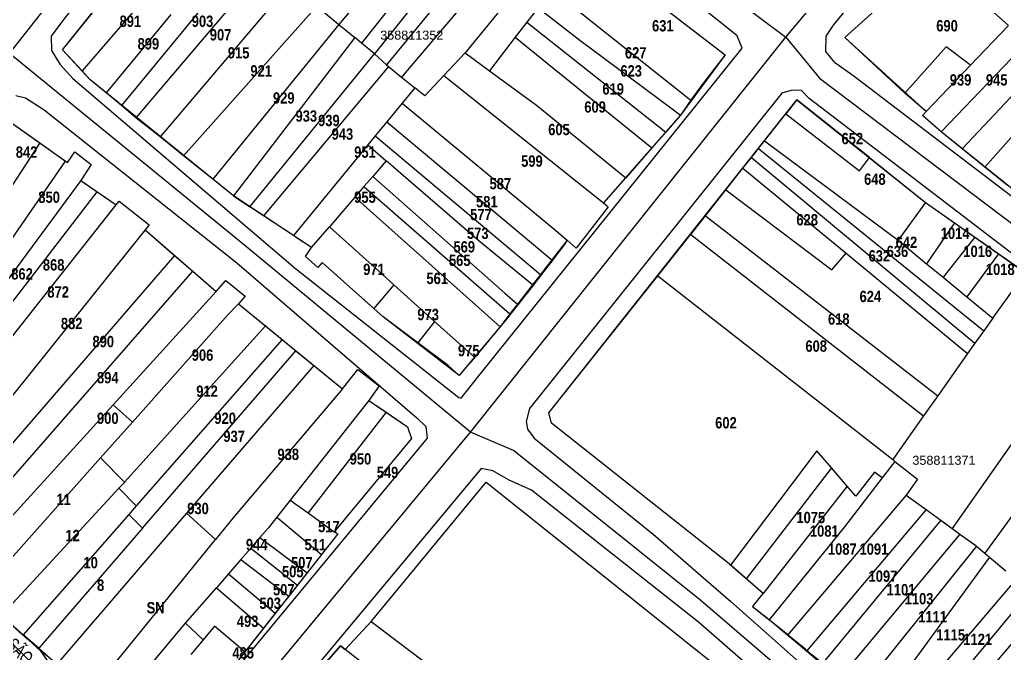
# Model space of a CAD drawing. Extents: x 199665 to 201826, y 4836581 to 4838476.
# Drawn here: x 200245.3 to 200463.5, y 4837634.1 to 4837774.5 of the extents above; entities that cross this region are included whole.
import ezdxf
from ezdxf.enums import TextEntityAlignment as Align

# ---------------------------------------------------------------- set-up
doc = ezdxf.new("R2010")
doc.units = 0
doc.header["$LTSCALE"] = 1.5
doc.header["$MEASUREMENT"] = 0
for name, color, linetype in [('CD-MALHA-LOTES', 40, 'CONTINUOUS'), ('CD_TXT_QUADRA', 7, 'CONTINUOUS'), ('RU-QUADRAS', 6, 'CONTINUOUS'), ('SV-EIXO-RUA-N-PAV', 6, 'CONTINUOUS'), ('SV-EIXO-RUA-PAV', 20, 'CONTINUOUS'), ('SV-RUA-NAO-PAV-S-GUIA-C-GUIA', 7, 'CONTINUOUS'), ('SV-RUA-PAVIM-S-GUIA-C-GUIA', 7, 'CONTINUOUS'), ('SV-TXT-RUA-N-PAV-S-GUIA-C-GUIA', 7, 'CONTINUOUS'), ('SV-TXT-RUA-PAV-S-GUIA-C-GUIA', 7, 'CONTINUOUS'), ('Th_NmrPort', 1, 'CONTINUOUS')]:
    doc.layers.add(name, color=color, linetype=linetype)
doc.styles.add('ARIAL', font='ARIAL.TTF')
doc.styles.add('MONOTXT', font='ARIAL.TTF', dxfattribs={"height": 0.2})
doc.styles.get("Standard").update_dxf_attribs({"font": 'swisscbo.ttf'})

msp = doc.modelspace()

# ---------------------------------------------------------------- linework, layer by layer
at = {"layer": 'CD-MALHA-LOTES', "linetype": 'Continuous'}
for p, q in [((200346.36, 4837809.87), (200316.03, 4837773.48)), ((200350.77, 4837807.13), (200321.07, 4837769.33)), ((200354.31, 4837804.93), (200323.89, 4837767)), ((200357.9, 4837802.7), (200326.56, 4837764.56)), ((200362.1, 4837799.64), (200329.88, 4837761.84)), ((200367.35, 4837795.8), (200343.99, 4837767.22)), ((200296.14, 4837789.97), (200267.82, 4837755.5)), ((200370.57, 4837790.7), (200401.65, 4837766.77)), ((200299.93, 4837786.83), (200271.06, 4837752.81)), ((200305.15, 4837782.5), (200276.39, 4837748.56)), ((200363.25, 4837781.2), (200394.06, 4837756.68)), ((200254.78, 4837767.89), (200264.86, 4837780.45)), ((200273.82, 4837780.26), (200259.1, 4837763.2)), ((200428.14, 4837770.61), (200436.96, 4837778.47)), ((200311.15, 4837777.52), (200281.59, 4837744.4)), ((200311.62, 4837777.13), (200316.03, 4837773.48)), ((200360.16, 4837777.2), (200357.68, 4837773.97)), ((200360.16, 4837777.2), (200369.42, 4837770.01)), ((200460.53, 4837776.72), (200464.36, 4837773.36)), ((200278.76, 4837775.7), (200264.46, 4837758.3)), ((200357.68, 4837773.97), (200355.12, 4837770.65)), ((200357.68, 4837773.97), (200388.5, 4837749.63)), ((200316.03, 4837773.48), (200288.11, 4837739.19)), ((200316.03, 4837773.48), (200319.56, 4837770.57)), ((200464.44, 4837773.29), (200456.02, 4837764.48)), ((200319.56, 4837770.57), (200292.7, 4837735.5)), ((200321.07, 4837769.33), (200319.56, 4837770.57)), ((200355.12, 4837770.65), (200349.42, 4837763.24)), ((200355.12, 4837770.65), (200362.22, 4837764.92)), ((200369.42, 4837770.01), (200389.58, 4837754.99)), ((200441.48, 4837758.24), (200428.14, 4837770.61)), ((200468.59, 4837769.65), (200449.51, 4837749.67)), ((200259.1, 4837763.2), (200254.78, 4837767.89)), ((200323.89, 4837767), (200321.07, 4837769.33)), ((200450.63, 4837768.5), (200441.48, 4837758.24)), ((200456.02, 4837764.48), (200450.63, 4837768.5)), ((200296.3, 4837733.06), (200323.89, 4837767)), ((200323.89, 4837767), (200326.56, 4837764.56)), ((200343.99, 4837767.22), (200339.3, 4837762.21)), ((200343.99, 4837767.22), (200349.42, 4837763.24)), ((200401.65, 4837766.77), (200396.28, 4837759.91)), ((200472.94, 4837765.91), (200454.14, 4837745.94)), ((200260.86, 4837761.29), (200259.1, 4837763.2)), ((200327, 4837764.14), (200299.34, 4837731.07)), ((200326.56, 4837764.56), (200327, 4837764.14)), ((200327, 4837764.14), (200329.88, 4837761.84)), ((200349.42, 4837763.24), (200359.84, 4837755.59)), ((200362.22, 4837764.92), (200385.42, 4837746.13)), ((200456.02, 4837764.48), (200446.16, 4837754.16)), ((200264.46, 4837758.3), (200260.86, 4837761.29)), ((200329.88, 4837761.84), (200332.83, 4837759.47)), ((200339.3, 4837762.21), (200335.06, 4837757.69)), ((200339.3, 4837762.21), (200374.67, 4837733.92)), ((200477.28, 4837762.39), (200459.2, 4837741.88)), ((200332.83, 4837759.47), (200330.04, 4837756.06)), ((200335.06, 4837757.69), (200332.83, 4837759.47)), ((200396.28, 4837759.91), (200394.06, 4837756.68)), ((200267.82, 4837755.5), (200264.46, 4837758.3)), ((200394.06, 4837756.68), (200391.77, 4837753.35)), ((200417.54, 4837756.8), (200415.09, 4837753.7)), ((200433.62, 4837743.97), (200417.54, 4837756.8)), ((200446.16, 4837754.16), (200441.48, 4837758.24)), ((200271.06, 4837752.81), (200267.82, 4837755.5)), ((200330.04, 4837756.06), (200326.65, 4837751.92)), ((200330.04, 4837756.06), (200364.09, 4837727.85)), ((200359.84, 4837755.59), (200379.59, 4837739.51)), ((200389.58, 4837754.99), (200391.77, 4837753.35)), ((200242.4, 4837752.44), (200249.72, 4837747.27)), ((200276.39, 4837748.56), (200271.06, 4837752.81)), ((200391.77, 4837753.35), (200388.5, 4837749.63)), ((200410.35, 4837747.69), (200415.09, 4837753.7)), ((200415.09, 4837753.7), (200431.38, 4837741.04)), ((200445.34, 4837753.3), (200446.16, 4837754.16)), ((200449.51, 4837749.67), (200445.34, 4837753.3)), ((200326.65, 4837751.92), (200324.1, 4837748.8)), ((200326.65, 4837751.92), (200363.21, 4837721.32)), ((200281.59, 4837744.4), (200276.39, 4837748.56)), ((200324.1, 4837748.8), (200322.45, 4837746.79)), ((200324.1, 4837748.8), (200360.69, 4837718.05)), ((200388.5, 4837749.63), (200385.42, 4837746.13)), ((200454.14, 4837745.94), (200449.51, 4837749.67)), ((200249.72, 4837747.27), (200243.56, 4837737.69)), ((200249.72, 4837747.27), (200255.47, 4837743.2)), ((200322.45, 4837746.79), (200305.99, 4837726.68)), ((200322.45, 4837746.79), (200326.54, 4837743.25)), ((200385.42, 4837746.13), (200379.59, 4837739.51)), ((200407.47, 4837744.03), (200408.99, 4837745.96)), ((200408.99, 4837745.96), (200410.35, 4837747.69)), ((200408.99, 4837745.96), (200458.94, 4837705.61)), ((200410.35, 4837747.69), (200439.97, 4837725.64)), ((200459.2, 4837741.88), (200454.14, 4837745.94)), ((200255.9, 4837742.9), (200257.52, 4837745.24)), ((200257.52, 4837745.24), (200261.14, 4837742.45)), ((200288.11, 4837739.19), (200281.59, 4837744.4)), ((200405.58, 4837741.63), (200407.47, 4837744.03)), ((200407.47, 4837744.03), (200456.97, 4837702.87)), ((200431.38, 4837741.04), (200433.62, 4837743.97)), ((200433.62, 4837743.97), (200446.04, 4837734.06)), ((200243.49, 4837725.82), (200255.47, 4837743.2)), ((200255.47, 4837743.2), (200255.9, 4837742.9)), ((200261.14, 4837742.45), (200258.84, 4837738.9)), ((200326.54, 4837743.25), (200323.56, 4837739.82)), ((200347.09, 4837725.48), (200326.54, 4837743.25)), ((200401.77, 4837736.81), (200405.58, 4837741.63)), ((200405.58, 4837741.63), (200428.45, 4837722.77)), ((200464.16, 4837737.89), (200459.2, 4837741.88)), ((200292.7, 4837735.5), (200288.11, 4837739.19)), ((200323.56, 4837739.82), (200321.57, 4837737.54)), ((200323.56, 4837739.82), (200352.78, 4837713.92)), ((200379.59, 4837739.51), (200374.67, 4837733.92)), ((200258.84, 4837738.9), (200232.18, 4837702.78)), ((200258.84, 4837738.9), (200262.44, 4837736.42)), ((200321.57, 4837737.54), (200319.54, 4837735.2)), ((200321.57, 4837737.54), (200353.93, 4837709.31)), ((200234.86, 4837700.55), (200262.44, 4837736.42)), ((200262.44, 4837736.42), (200266.69, 4837733.5)), ((200292.7, 4837735.5), (200296.3, 4837733.06)), ((200319.54, 4837735.2), (200313.92, 4837728.66)), ((200319.54, 4837735.2), (200351.75, 4837706.49)), ((200397.26, 4837731.09), (200401.77, 4837736.81)), ((200401.77, 4837736.81), (200425.31, 4837719.07)), ((200232.8, 4837690.63), (200266.69, 4837733.5)), ((200266.69, 4837733.5), (200267.36, 4837734.35)), ((200267.36, 4837734.35), (200274.01, 4837729.09)), ((200299.34, 4837731.07), (200296.3, 4837733.06)), ((200375.71, 4837733.08), (200368.63, 4837723.92)), ((200374.67, 4837733.92), (200375.71, 4837733.08)), ((200446.04, 4837734.06), (200439.97, 4837725.64)), ((200446.04, 4837734.06), (200452.44, 4837729.55)), ((200305.99, 4837726.68), (200299.34, 4837731.07)), ((200393.99, 4837726.94), (200397.26, 4837731.09)), ((200397.26, 4837731.09), (200448.75, 4837691.2)), ((200274.01, 4837729.09), (200273.09, 4837727.94)), ((200309.94, 4837724.04), (200313.92, 4837728.66)), ((200313.92, 4837728.66), (200325.59, 4837718.13)), ((200452.44, 4837729.55), (200446.27, 4837720.45)), ((200452.44, 4837729.55), (200456.98, 4837726.36)), ((200273.09, 4837727.94), (200236.57, 4837682.38)), ((200273.09, 4837727.94), (200279.62, 4837722.27)), ((200306.81, 4837726.15), (200305.99, 4837726.68)), ((200309.94, 4837724.04), (200306.81, 4837726.15)), ((200364.09, 4837727.85), (200366.63, 4837725.64)), ((200386.73, 4837717.8), (200393.81, 4837726.72)), ((200393.81, 4837726.72), (200393.99, 4837726.94)), ((200393.99, 4837726.94), (200445.61, 4837686.75)), ((200456.98, 4837726.36), (200449.93, 4837717.44)), ((200456.98, 4837726.36), (200462.23, 4837722.67)), ((200308.62, 4837722.03), (200309.94, 4837724.04)), ((200358.94, 4837715.79), (200347.09, 4837725.48)), ((200366.63, 4837725.64), (200363.21, 4837721.32)), ((200368.63, 4837723.92), (200366.63, 4837725.64)), ((200439.97, 4837725.64), (200446.27, 4837720.45)), ((200279.62, 4837722.27), (200241.22, 4837677.84)), ((200279.62, 4837722.27), (200283.63, 4837718.79)), ((200311.35, 4837719.6), (200308.62, 4837722.03)), ((200425.31, 4837719.07), (200428.45, 4837722.77)), ((200428.45, 4837722.77), (200455.36, 4837700.58)), ((200462.23, 4837722.67), (200455.19, 4837713.1)), ((200462.23, 4837722.67), (200468.21, 4837718.47)), ((200312.34, 4837720.69), (200311.35, 4837719.6)), ((200323.75, 4837710.5), (200312.34, 4837720.69)), ((200363.21, 4837721.32), (200360.69, 4837718.05)), ((200446.27, 4837720.45), (200449.93, 4837717.44)), ((200239.66, 4837668.45), (200283.63, 4837718.79)), ((200283.63, 4837718.79), (200288.85, 4837714.27)), ((200325.59, 4837718.13), (200328.24, 4837715.75)), ((200360.69, 4837718.05), (200358.94, 4837715.79)), ((200362.58, 4837687.38), (200386.73, 4837717.8)), ((200386.73, 4837717.8), (200438.76, 4837677.03)), ((200449.93, 4837717.44), (200455.19, 4837713.1)), ((200460.94, 4837708.37), (200468.21, 4837718.47)), ((200288.85, 4837714.27), (200291, 4837716.77)), ((200291, 4837716.77), (200295.22, 4837713.23)), ((200328.24, 4837715.75), (200323.75, 4837710.5)), ((200337.23, 4837707.67), (200328.24, 4837715.75)), ((200358.94, 4837715.79), (200355.63, 4837711.5)), ((200288.85, 4837714.27), (200266.03, 4837689.2)), ((200295.22, 4837713.23), (200293.78, 4837711.54)), ((200352.78, 4837713.92), (200355.63, 4837711.5)), ((200455.19, 4837713.1), (200460.94, 4837708.37)), ((200291.43, 4837709.14), (200293.78, 4837711.54)), ((200293.78, 4837711.54), (200299.76, 4837706.66)), ((200355.63, 4837711.5), (200353.93, 4837709.31)), ((200270.25, 4837685.33), (200291.43, 4837709.14)), ((200325.81, 4837708.65), (200323.75, 4837710.5)), ((200333.52, 4837702.89), (200325.81, 4837708.65)), ((200353.93, 4837709.31), (200351.75, 4837706.49)), ((200299.76, 4837706.66), (200268.48, 4837672.01)), ((200299.76, 4837706.66), (200303.43, 4837703.66)), ((200337.23, 4837707.67), (200333.52, 4837702.89)), ((200346.07, 4837699.72), (200337.23, 4837707.67)), ((200351.75, 4837706.49), (200351.32, 4837705.93)), ((200460.94, 4837708.37), (200458.94, 4837705.61)), ((200351.32, 4837705.93), (200346.07, 4837699.72)), ((200482.9, 4837705.83), (200451.91, 4837661.79)), ((200458.94, 4837705.61), (200456.97, 4837702.87)), ((200303.43, 4837703.66), (200271.11, 4837666.77)), ((200303.43, 4837703.66), (200306.49, 4837701.16)), ((200340.24, 4837697.88), (200333.52, 4837702.89)), ((200456.97, 4837702.87), (200455.36, 4837700.58)), ((200272.53, 4837661.87), (200306.49, 4837701.16)), ((200306.49, 4837701.16), (200310.44, 4837697.93)), ((200455.36, 4837700.58), (200448.75, 4837691.2)), ((200490.89, 4837699.9), (200459.17, 4837656.3)), ((200310.44, 4837697.93), (200282.25, 4837665.14)), ((200310.44, 4837697.93), (200316.84, 4837692.71)), ((200342.68, 4837695.7), (200340.24, 4837697.88)), ((200346.07, 4837699.72), (200342.68, 4837695.7)), ((200316.84, 4837692.71), (200320.2, 4837696.98)), ((200320.2, 4837696.98), (200324.92, 4837693.4)), ((200324.92, 4837693.4), (200322.67, 4837690.12)), ((200316.84, 4837692.71), (200292.53, 4837664.08)), ((200448.75, 4837691.2), (200445.61, 4837686.75)), ((200266.03, 4837689.2), (200232, 4837651.82)), ((200266.03, 4837689.2), (200270.25, 4837685.33)), ((200322.67, 4837690.12), (200305.24, 4837668.05)), ((200322.67, 4837690.12), (200326.5, 4837687.52)), ((200326.5, 4837687.52), (200309.19, 4837665.22)), ((200326.5, 4837687.52), (200331.22, 4837684.31)), ((200363.18, 4837685.1), (200362.58, 4837687.38)), ((200445.61, 4837686.75), (200438.76, 4837677.03)), ((200270.25, 4837685.33), (200263.21, 4837677.41)), ((200402.49, 4837653.9), (200363.18, 4837685.1)), ((200331.22, 4837684.31), (200332.12, 4837681.73)), ((200332.12, 4837681.73), (200314.98, 4837661.06)), ((200421.97, 4837678.95), (200402.81, 4837653.62)), ((200425.19, 4837675.22), (200421.97, 4837678.95)), ((200263.21, 4837677.41), (200236.45, 4837647.33)), ((200263.21, 4837677.41), (200268.48, 4837672.01)), ((200439.26, 4837676.64), (200436.46, 4837673.01)), ((200439.26, 4837676.64), (200438.76, 4837677.03)), ((200439.26, 4837676.64), (200444.24, 4837672.73)), ((200425.19, 4837675.22), (200406.32, 4837650.61)), ((200428.71, 4837671.14), (200425.19, 4837675.22)), ((200434.71, 4837674.28), (200430.6, 4837668.95)), ((200436.46, 4837673.01), (200434.71, 4837674.28)), ((200268.27, 4837671.77), (200267.28, 4837670.7)), ((200268.48, 4837672.01), (200268.27, 4837671.77)), ((200323.26, 4837641.2), (200348.69, 4837672.04)), ((200348.69, 4837672.04), (200403.96, 4837627.92)), ((200436.46, 4837673.01), (200428.05, 4837662.1)), ((200444.24, 4837672.73), (200441.78, 4837669.14)), ((200267.28, 4837670.7), (200241.26, 4837642.48)), ((200267.28, 4837670.7), (200271.11, 4837666.77)), ((200428.71, 4837671.14), (200410.07, 4837647.39)), ((200430.6, 4837668.95), (200428.71, 4837671.14)), ((200305.24, 4837668.05), (200302.24, 4837664.24)), ((200305.24, 4837668.05), (200309.19, 4837665.22)), ((200441.78, 4837669.14), (200415.42, 4837638.12)), ((200441.78, 4837669.14), (200446.16, 4837665.97)), ((200269.47, 4837664.9), (200246.09, 4837638.22)), ((200282.25, 4837665.14), (200253.5, 4837631.72)), ((200271.11, 4837666.77), (200269.47, 4837664.9)), ((200269.47, 4837664.9), (200272.53, 4837661.87)), ((200288.7, 4837659.36), (200282.25, 4837665.14)), ((200309.19, 4837665.22), (200314.98, 4837661.06)), ((200446.16, 4837665.97), (200419.67, 4837634.54)), ((200446.16, 4837665.97), (200449.44, 4837663.58)), ((200292.53, 4837664.08), (200288.7, 4837659.36)), ((200302.24, 4837664.24), (200300.34, 4837661.83)), ((200302.24, 4837664.24), (200312.14, 4837655.97)), ((200449.44, 4837663.58), (200423.03, 4837631.72)), ((200449.44, 4837663.58), (200451.91, 4837661.79)), ((200272.53, 4837661.87), (200249.5, 4837635.23)), ((200300.34, 4837661.83), (200298.54, 4837659.76)), ((200315.76, 4837660.56), (200312.14, 4837655.97)), ((200314.98, 4837661.06), (200315.76, 4837660.56)), ((200428.05, 4837662.1), (200411.39, 4837641.51)), ((200453.67, 4837660.51), (200426.89, 4837628.47)), ((200451.91, 4837661.79), (200453.67, 4837660.51)), ((200453.67, 4837660.51), (200457.17, 4837657.97)), ((200260.04, 4837624.08), (200288.7, 4837659.36)), ((200298.54, 4837659.76), (200296.48, 4837657.39)), ((200298.54, 4837659.76), (200308.96, 4837651.91)), ((200296.48, 4837657.39), (200294.29, 4837654.87)), ((200296.48, 4837657.39), (200306.85, 4837649.24)), ((200457.33, 4837657.83), (200430.98, 4837625.03)), ((200457.17, 4837657.97), (200457.33, 4837657.83)), ((200457.33, 4837657.83), (200459.17, 4837656.3)), ((200459.17, 4837656.3), (200460.22, 4837655.42)), ((200294.29, 4837654.87), (200291.56, 4837651.73)), ((200294.29, 4837654.87), (200304.92, 4837646.79)), ((200312.14, 4837655.97), (200308.96, 4837651.91)), ((200460.22, 4837655.42), (200435.34, 4837621.36)), ((200460.22, 4837655.42), (200463.85, 4837652.4)), ((200308.96, 4837651.91), (200306.85, 4837649.24)), ((200402.81, 4837653.62), (200402.49, 4837653.9)), ((200406.32, 4837650.61), (200402.81, 4837653.62)), ((200291.56, 4837651.73), (200288.87, 4837648.62)), ((200291.56, 4837651.73), (200301.94, 4837642.99)), ((200410.07, 4837647.39), (200406.32, 4837650.61)), ((200466.13, 4837650.5), (200438.74, 4837618.5)), ((200282.06, 4837640.78), (200288.87, 4837648.62)), ((200288.87, 4837648.62), (200299.33, 4837639.68)), ((200306.85, 4837649.24), (200304.92, 4837646.79)), ((200407.72, 4837644.41), (200410.07, 4837647.39)), ((200442.37, 4837615.45), (200469.43, 4837648.06)), ((200304.92, 4837646.79), (200301.94, 4837642.99)), ((200472.94, 4837645.47), (200445.31, 4837612.97)), ((200411.39, 4837641.51), (200407.72, 4837644.41)), ((200246.09, 4837638.22), (200241.42, 4837642.32)), ((200301.94, 4837642.99), (200299.33, 4837639.68)), ((200317.43, 4837634.93), (200323.19, 4837641.13)), ((200323.19, 4837641.13), (200323.26, 4837641.2)), ((200323.19, 4837641.13), (200337.44, 4837630.38)), ((200415.42, 4837638.12), (200411.39, 4837641.51)), ((200264.13, 4837619.47), (200281.23, 4837639.83)), ((200281.23, 4837639.83), (200282.06, 4837640.78)), ((200282.06, 4837640.78), (200285.92, 4837637.09)), ((200288.46, 4837640.15), (200285.92, 4837637.09)), ((200295.18, 4837634.4), (200288.46, 4837640.15)), ((200299.33, 4837639.68), (200295.18, 4837634.4)), ((200249.5, 4837635.23), (200246.09, 4837638.22)), ((200285.92, 4837637.09), (200283.19, 4837633.8)), ((200419.67, 4837634.54), (200415.42, 4837638.12)), ((200253.5, 4837631.72), (200249.5, 4837635.23)), ((200295.18, 4837634.4), (200290.06, 4837627.9)), ((200316.36, 4837635.76), (200313.26, 4837632.18)), ((200317.43, 4837634.93), (200316.36, 4837635.76)), ((200331.16, 4837624.32), (200317.43, 4837634.93)), ((200423.03, 4837631.72), (200419.67, 4837634.54))]:
    msp.add_line(p, q, dxfattribs=at)
at = {"layer": 'RU-QUADRAS', "color": 6, "linetype": 'Continuous'}
for points in [[(200428.14, 4837770.61), (200436.96, 4837778.47), (200456.62, 4837804.47), (200482.39, 4837780.9), (200503.43, 4837764.34, 0.027479), (200538.85, 4837734.74), (200545.58, 4837727.26), (200561.91, 4837713.37, 0.029949), (200538.26, 4837682.91), (200504.37, 4837708.58), (200503.12, 4837706.89), (200499.79, 4837709.27), (200449.51, 4837749.67), (200445.34, 4837753.3), (200446.16, 4837754.16)], [(200362.58, 4837687.38), (200417.54, 4837756.8), (200446.04, 4837734.06), (200484.01, 4837707.41), (200482.9, 4837705.83), (200528.5, 4837672.69), (200516.8, 4837656.56), (200511.71, 4837647.48), (200503.82, 4837637.47), (200491.17, 4837623.24), (200481.19, 4837609.58), (200468.7, 4837596.65), (200454.99, 4837607.03), (200453.57, 4837605.58, 0.016663), (200407.72, 4837644.41), (200410.07, 4837647.39), (200402.49, 4837653.9), (200363.18, 4837685.1)]]:
    msp.add_lwpolyline(points, format="xyb", close=True, dxfattribs=at)
for points in [[(200370.57, 4837790.7), (200401.65, 4837766.77), (200391.77, 4837753.35), (200374.67, 4837733.92), (200375.71, 4837733.08), (200368.63, 4837723.92), (200366.63, 4837725.64, -0.020466), (200342.68, 4837695.7), (200325.81, 4837708.65), (200312.34, 4837720.69), (200311.35, 4837719.6), (200308.62, 4837722.03), (200309.94, 4837724.04), (200292.7, 4837735.5), (200260.86, 4837761.29), (200254.78, 4837767.89), (200264.86, 4837780.45)], [(200253.5, 4837631.72, -0.034294), (200232, 4837651.82)]]:
    msp.add_lwpolyline(points, format="xyb", dxfattribs=at)
for points in [[(200240.65, 4837753.64), (200255.9, 4837742.9), (200257.52, 4837745.24), (200261.14, 4837742.45), (200258.84, 4837738.9), (200266.69, 4837733.5), (200267.36, 4837734.35), (200274.01, 4837729.09), (200273.09, 4837727.94), (200288.85, 4837714.27), (200291, 4837716.77), (200295.22, 4837713.23), (200293.78, 4837711.54), (200316.84, 4837692.71), (200320.2, 4837696.98), (200324.92, 4837693.4), (200322.67, 4837690.12), (200331.22, 4837684.31), (200332.12, 4837681.73), (200314.98, 4837661.06), (200315.76, 4837660.56), (200290.06, 4837627.9)], [(200313.26, 4837632.18), (200316.36, 4837635.76), (200317.43, 4837634.93), (200323.26, 4837641.2), (200348.69, 4837672.04), (200403.96, 4837627.92)]]:
    msp.add_lwpolyline(points, dxfattribs=at)
at = {"layer": 'SV-EIXO-RUA-N-PAV'}
msp.add_lwpolyline([(200150.43, 4837978.46), (200217.22, 4837920.62), (200310.22, 4837848.99), (200415.06, 4837770.65), (200422.55, 4837761.59), (200540.69, 4837672.3), (200644.43, 4837593.93)], dxfattribs=at)
at = {"layer": 'SV-EIXO-RUA-PAV'}
for p, q in [((200415.06, 4837770.65), (200450.73, 4837813.29)), ((200345.16, 4837683.11), (200415.06, 4837770.65)), ((200295.18, 4837724.47), (200243, 4837767.04)), ((200345.16, 4837683.11), (200295.18, 4837724.47)), ((200294.36, 4837621.87), (200345.16, 4837683.11)), ((200354.71, 4837679.02), (200345.16, 4837683.11)), ((200396.33, 4837645.73), (200354.71, 4837679.02)), ((200456.76, 4837593.93), (200396.33, 4837645.73))]:
    msp.add_line(p, q, dxfattribs=at)
for points in [[(200108.25, 4837593.93), (200162.34, 4837663.65), (200243, 4837767.04), (200264.13, 4837793.93), (200310.22, 4837848.99), (200347.99, 4837896.36), (200367.2, 4837920.37), (200401.13, 4837963.26), (200434.42, 4838004.87), (200479.61, 4838059.16), (200505.8, 4838094.82)], [(200214.55, 4837664.12), (200220.58, 4837659.86), (200222.26, 4837656.12), (200231.21, 4837648.56), (200251.26, 4837628.66), (200266.83, 4837613.14), (200277.83, 4837602.61)]]:
    msp.add_lwpolyline(points, dxfattribs=at)
at = {"layer": 'SV-RUA-NAO-PAV-S-GUIA-C-GUIA'}
for points in [[(200312.11, 4837840.85), (200315.15, 4837839.67), (200317.73, 4837838.02), (200331.48, 4837825.88), (200372.18, 4837796.72), (200385.66, 4837785.95), (200404.21, 4837771.12)], [(200425.89, 4837765.1), (200430.24, 4837762.01), (200473.33, 4837729.22), (200500.87, 4837707.43), (200538.12, 4837681.43), (200541.16, 4837681.1)], [(200532.16, 4837669.5), (200530.98, 4837671.62), (200530.4, 4837673.03), (200529.21, 4837674.54), (200515.4, 4837685.21), (200484.92, 4837707.62), (200420.27, 4837757.08), (200418.56, 4837758.82), (200416.48, 4837758.89), (200414.2, 4837758.29)]]:
    msp.add_lwpolyline(points, dxfattribs=at)
at = {"layer": 'SV-RUA-PAVIM-S-GUIA-C-GUIA'}
for points in [[(200312.11, 4837840.85), (200309.51, 4837840.55), (200307.89, 4837839.09), (200255.26, 4837774.93), (200252.24, 4837770.88), (200252.32, 4837767.7), (200254.19, 4837764.66), (200257.04, 4837761.48), (200306.43, 4837719.42), (200342.58, 4837690.78), (200343.13, 4837690.67), (200347.02, 4837695.64), (200405.44, 4837768.21), (200404.21, 4837771.12)], [(200425.89, 4837765.1), (200423.93, 4837767.47), (200424.04, 4837770.87), (200425.61, 4837773.36), (200453.98, 4837808.04), (200506.45, 4837763.56), (200535.83, 4837738.13), (200565.7, 4837712.84), (200543.39, 4837683.92), (200541.16, 4837681.1)], [(200244.4, 4837757.77), (200246.6, 4837757.25), (200250.7, 4837754.56), (200293.38, 4837720.65), (200333.29, 4837686.32), (200335.27, 4837684.4), (200335.56, 4837681.82), (200274.61, 4837608.1), (200267.28, 4837614.36), (200267.84, 4837615.3), (200264.13, 4837619.47), (200260.04, 4837624.08), (200252.72, 4837630.73), (200249.5, 4837635.23), (200246.09, 4837638.22), (200241.26, 4837642.48)], [(200414.2, 4837758.29), (200358.29, 4837688.35), (200357.54, 4837685.46), (200357.82, 4837683.8), (200359.3, 4837681.81), (200385.65, 4837660.52), (200402.89, 4837645.57), (200434.48, 4837617.52), (200462.83, 4837593.93)], [(200450.31, 4837593.93), (200441.16, 4837601.35), (200395.7, 4837641.04), (200358.7, 4837670.29), (200353.79, 4837672.49), (200350.14, 4837674.57), (200347.59, 4837675.07), (200345.75, 4837672.94), (200288.48, 4837604.12)]]:
    msp.add_lwpolyline(points, dxfattribs=at)

# ---------------------------------------------------------------- texts
at = {"layer": 'CD_TXT_QUADRA', "color": 7, "linetype": 'Continuous', "style": 'MONOTXT'}
for s, p in [('358811352', (200325.19, 4837770.12)), ('358811371', (200443.13, 4837675.89))]:
    msp.add_text(s, height=2, dxfattribs=at).set_placement(p)
at = {"layer": 'SV-TXT-RUA-N-PAV-S-GUIA-C-GUIA', "style": 'ARIAL', "width": 0.7}
msp.add_text('SÃO            JOSÉ', height=3, rotation=315.406, dxfattribs=at).set_placement((200242.07, 4837635.64))
at = {"layer": 'SV-TXT-RUA-PAV-S-GUIA-C-GUIA', "style": 'ARIAL', "width": 0.7}
msp.add_text('PASS.                                               IRMÃO', height=3, rotation=320, dxfattribs=at).set_placement((200463.22, 4837804.58))
at = {"layer": 'Th_NmrPort', "color": 1}
for s, p in [('891', (200267.42, 4837774.2)), ('903', (200283.42, 4837774.2)), ('631', (200385.42, 4837773.2)), ('690', (200448.42, 4837773.2)), ('907', (200287.42, 4837771.2)), ('899', (200271.42, 4837769.2)), ('915', (200291.42, 4837767.2)), ('627', (200379.42, 4837767.2)), ('921', (200296.42, 4837763.2)), ('623', (200378.42, 4837763.2)), ('939', (200451.42, 4837761.2)), ('945', (200459.42, 4837761.2)), ('619', (200374.42, 4837759.2)), ('929', (200301.42, 4837757.2)), ('609', (200370.42, 4837755.2)), ('933', (200306.42, 4837753.2)), ('939', (200311.42, 4837752.2)), ('943', (200314.42, 4837749.2)), ('605', (200362.42, 4837750.2)), ('652', (200427.42, 4837748.2)), ('842', (200244.42, 4837745.2)), ('951', (200319.42, 4837745.2)), ('599', (200356.42, 4837743.2)), ('587', (200349.42, 4837738.2)), ('648', (200432.42, 4837739.2)), ('850', (200249.42, 4837735.2)), ('955', (200319.42, 4837735.2)), ('581', (200346.42, 4837734.2)), ('577', (200345.12, 4837731.36)), ('628', (200417.42, 4837730.2)), ('573', (200344.42, 4837727.2)), ('1014', (200449.42, 4837727.2)), ('642', (200439.42, 4837725.2)), ('569', (200341.42, 4837724.2)), ('636', (200437.42, 4837723.2)), ('1016', (200454.42, 4837723.2)), ('565', (200340.42, 4837721.2)), ('632', (200433.42, 4837722.2)), ('862', (200243.42, 4837718.2)), ('868', (200250.42, 4837720.2)), ('971', (200321.42, 4837719.2)), ('1018', (200459.42, 4837719.2)), ('561', (200335.42, 4837717.2)), ('872', (200251.42, 4837714.2)), ('624', (200431.42, 4837713.2)), ('882', (200254.42, 4837707.2)), ('973', (200333.42, 4837709.2)), ('618', (200424.42, 4837708.2)), ('890', (200261.42, 4837703.2)), ('975', (200342.42, 4837701.2)), ('608', (200419.42, 4837702.2)), ('906', (200283.42, 4837700.2)), ('894', (200262.42, 4837695.2)), ('912', (200284.42, 4837692.2)), ('900', (200262.42, 4837686.2)), ('920', (200288.42, 4837686.2)), ('602', (200399.42, 4837685.2)), ('937', (200290.42, 4837682.2)), ('938', (200302.42, 4837678.2)), ('950', (200318.42, 4837677.2)), ('549', (200324.42, 4837674.2)), ('11', (200253.42, 4837668.2)), ('930', (200282.42, 4837666.2)), ('1075', (200417.42, 4837664.2)), ('517', (200311.42, 4837662.2)), ('12', (200255.42, 4837660.2)), ('1081', (200420.42, 4837661.2)), ('944', (200295.42, 4837658.2)), ('511', (200308.42, 4837658.2)), ('1087', (200424.42, 4837657.2)), ('1091', (200431.42, 4837657.2)), ('10', (200259.42, 4837654.2)), ('507', (200305.42, 4837654.2)), ('505', (200303.42, 4837652.2)), ('1097', (200433.42, 4837651.2)), ('8', (200262.42, 4837649.2)), ('507', (200301.42, 4837648.2)), ('1101', (200437.42, 4837648.2)), ('1103', (200441.42, 4837646.2)), ('SN', (200273.42, 4837644.2)), ('503', (200298.42, 4837645.2)), ('1111', (200444.42, 4837642.2)), ('493', (200293.42, 4837641.2)), ('1115', (200448.42, 4837638.2)), ('1121', (200454.42, 4837637.2)), ('485', (200292.42, 4837634.2))]:
    msp.add_text(s, height=2.5, dxfattribs=at).set_placement(p, align=Align.MIDDLE_LEFT)

doc.saveas('drawing.dxf')
